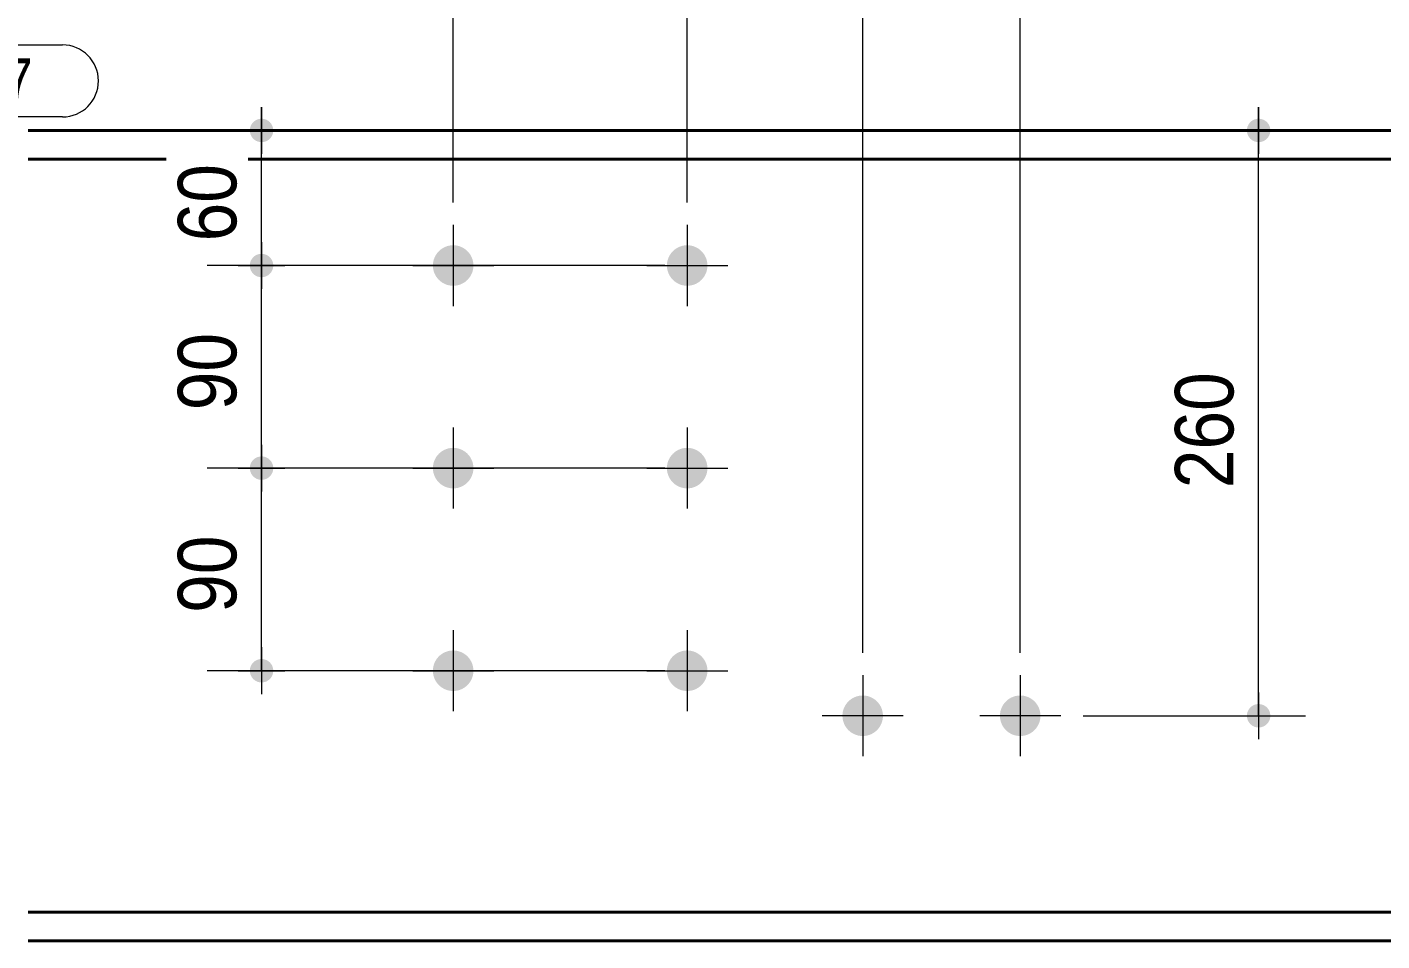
# Model space of a CAD drawing. Header units: millimetres. Extents: x 2 to 410, y 5 to 282.
# Drawn here: x 126.2 to 186.4, y 203 to 243.6 of the extents above; entities that cross this region are included whole.
import ezdxf

# ---------------------------------------------------------------- set-up
doc = ezdxf.new("R2010")
doc.units = ezdxf.units.MM
for name, color, linetype, lineweight in [('Boulon', 7, 'Continuous', 0), ('Cotation', 7, 'Continuous', 0), ('Piece', 2, 'Continuous', 0), ('Repère pièce', 3, 'Continuous', 0)]:
    doc.layers.add(name, color=color, linetype=linetype, lineweight=lineweight)
doc.styles.add('ARIAL', font='ARIAL.TTF')
doc.styles.add('COMIC_SANS_MS', font='COMIC.TTF')

# ---------------------------------------------------------------- blocks, each defined once
blk = doc.blocks.new('*A7')
at = {"layer": 'Boulon'}
for points in [[(163.286, 212.129), (163.242, 212.132), (163.198, 212.138), (163.155, 212.145), (163.111, 212.155), (163.069, 212.167), (163.027, 212.18), (162.986, 212.196), (162.945, 212.214), (162.906, 212.234), (162.867, 212.256), (162.83, 212.28), (162.794, 212.305), (162.759, 212.332), (162.726, 212.361), (162.694, 212.391), (162.663, 212.423), (162.634, 212.457), (162.607, 212.492), (162.582, 212.528), (162.558, 212.565), (162.536, 212.604), (162.516, 212.643), (162.499, 212.683), (162.483, 212.725), (162.469, 212.767), (162.457, 212.809), (162.447, 212.852), (162.44, 212.896), (162.434, 212.94), (162.431, 212.984), (162.43, 213.028), (162.431, 213.072), (162.434, 213.116), (162.44, 213.16), (162.447, 213.203), (162.457, 213.247), (162.469, 213.289), (162.483, 213.331), (162.499, 213.372), (162.516, 213.413), (162.536, 213.452), (162.558, 213.491), (162.582, 213.528), (162.607, 213.564), (162.634, 213.599), (162.663, 213.632), (162.694, 213.664), (162.726, 213.695), (162.759, 213.724), (162.794, 213.751), (162.83, 213.776), (162.867, 213.8), (162.906, 213.822), (162.945, 213.841), (162.986, 213.859), (163.027, 213.875), (163.069, 213.889), (163.111, 213.901), (163.155, 213.911), (163.198, 213.918), (163.242, 213.924), (163.286, 213.927), (163.33, 213.928), (163.374, 213.927), (163.418, 213.924), (163.462, 213.918), (163.506, 213.911), (163.549, 213.901), (163.591, 213.889), (163.633, 213.875), (163.674, 213.859), (163.715, 213.841), (163.754, 213.822), (163.793, 213.8), (163.83, 213.776), (163.866, 213.751), (163.901, 213.724), (163.934, 213.695), (163.966, 213.664), (163.997, 213.632), (164.026, 213.599), (164.053, 213.564), (164.078, 213.528), (164.102, 213.491), (164.124, 213.452), (164.144, 213.413), (164.162, 213.372), (164.177, 213.331), (164.191, 213.289), (164.203, 213.247), (164.213, 213.203), (164.22, 213.16), (164.226, 213.116), (164.229, 213.072), (164.23, 213.028), (164.229, 212.984), (164.226, 212.94), (164.22, 212.896), (164.213, 212.852), (164.203, 212.809), (164.191, 212.767), (164.177, 212.725), (164.162, 212.683), (164.144, 212.643), (164.124, 212.604), (164.102, 212.565), (164.078, 212.528), (164.053, 212.492), (164.026, 212.457), (163.997, 212.423), (163.966, 212.391), (163.934, 212.361), (163.901, 212.332), (163.866, 212.305), (163.83, 212.28), (163.793, 212.256), (163.754, 212.234), (163.715, 212.214), (163.674, 212.196), (163.633, 212.18), (163.591, 212.167), (163.549, 212.155), (163.506, 212.145), (163.462, 212.138), (163.418, 212.132), (163.374, 212.129), (163.33, 212.128)], [(170.286, 212.129), (170.242, 212.132), (170.198, 212.138), (170.155, 212.145), (170.111, 212.155), (170.069, 212.167), (170.027, 212.18), (169.986, 212.196), (169.945, 212.214), (169.906, 212.234), (169.867, 212.256), (169.83, 212.28), (169.794, 212.305), (169.759, 212.332), (169.726, 212.361), (169.694, 212.391), (169.663, 212.423), (169.634, 212.457), (169.607, 212.492), (169.582, 212.528), (169.558, 212.565), (169.536, 212.604), (169.516, 212.643), (169.499, 212.683), (169.483, 212.725), (169.469, 212.767), (169.457, 212.809), (169.447, 212.852), (169.44, 212.896), (169.434, 212.94), (169.431, 212.984), (169.43, 213.028), (169.431, 213.072), (169.434, 213.116), (169.44, 213.16), (169.447, 213.203), (169.457, 213.247), (169.469, 213.289), (169.483, 213.331), (169.499, 213.372), (169.516, 213.413), (169.536, 213.452), (169.558, 213.491), (169.582, 213.528), (169.607, 213.564), (169.634, 213.599), (169.663, 213.632), (169.694, 213.664), (169.726, 213.695), (169.759, 213.724), (169.794, 213.751), (169.83, 213.776), (169.867, 213.8), (169.906, 213.822), (169.945, 213.841), (169.986, 213.859), (170.027, 213.875), (170.069, 213.889), (170.111, 213.901), (170.155, 213.911), (170.198, 213.918), (170.242, 213.924), (170.286, 213.927), (170.33, 213.928), (170.374, 213.927), (170.418, 213.924), (170.462, 213.918), (170.506, 213.911), (170.549, 213.901), (170.591, 213.889), (170.633, 213.875), (170.674, 213.859), (170.715, 213.841), (170.754, 213.822), (170.793, 213.8), (170.83, 213.776), (170.866, 213.751), (170.901, 213.724), (170.934, 213.695), (170.966, 213.664), (170.997, 213.632), (171.026, 213.599), (171.053, 213.564), (171.078, 213.528), (171.102, 213.491), (171.124, 213.452), (171.144, 213.413), (171.162, 213.372), (171.177, 213.331), (171.191, 213.289), (171.203, 213.247), (171.213, 213.203), (171.22, 213.16), (171.226, 213.116), (171.229, 213.072), (171.23, 213.028), (171.229, 212.984), (171.226, 212.94), (171.22, 212.896), (171.213, 212.852), (171.203, 212.809), (171.191, 212.767), (171.177, 212.725), (171.162, 212.683), (171.144, 212.643), (171.124, 212.604), (171.102, 212.565), (171.078, 212.528), (171.053, 212.492), (171.026, 212.457), (170.997, 212.423), (170.966, 212.391), (170.934, 212.361), (170.901, 212.332), (170.866, 212.305), (170.83, 212.28), (170.793, 212.256), (170.754, 212.234), (170.715, 212.214), (170.674, 212.196), (170.633, 212.18), (170.591, 212.167), (170.549, 212.155), (170.506, 212.145), (170.462, 212.138), (170.418, 212.132), (170.374, 212.129), (170.33, 212.128)]]:
    blk.add_hatch(color=256, dxfattribs=at).paths.add_polyline_path(points, flags=17)
at = {"layer": 'Boulon', "linetype": 'Continuous', "lineweight": 0}
for p, q in [((163.33, 214.828), (163.33, 211.228)), ((170.33, 214.828), (170.33, 211.228)), ((165.13, 213.028), (161.53, 213.028)), ((172.13, 213.028), (168.53, 213.028))]:
    blk.add_line(p, q, dxfattribs=at)
blk = doc.blocks.new('*A9')
at = {"layer": 'Boulon'}
for points in [[(156.429, 232.984), (156.425, 232.94), (156.42, 232.896), (156.412, 232.852), (156.403, 232.809), (156.391, 232.767), (156.377, 232.725), (156.361, 232.683), (156.343, 232.643), (156.323, 232.604), (156.302, 232.565), (156.278, 232.528), (156.252, 232.492), (156.225, 232.457), (156.196, 232.423), (156.166, 232.391), (156.134, 232.361), (156.101, 232.332), (156.066, 232.305), (156.03, 232.28), (155.992, 232.256), (155.954, 232.234), (155.914, 232.214), (155.874, 232.196), (155.833, 232.18), (155.791, 232.167), (155.748, 232.155), (155.705, 232.145), (155.662, 232.138), (155.618, 232.132), (155.574, 232.129), (155.53, 232.128), (155.485, 232.129), (155.441, 232.132), (155.398, 232.138), (155.354, 232.145), (155.311, 232.155), (155.268, 232.167), (155.226, 232.18), (155.185, 232.196), (155.145, 232.214), (155.105, 232.234), (155.067, 232.256), (155.03, 232.28), (154.993, 232.305), (154.959, 232.332), (154.925, 232.361), (154.893, 232.391), (154.863, 232.423), (154.834, 232.457), (154.807, 232.492), (154.781, 232.528), (154.758, 232.565), (154.736, 232.604), (154.716, 232.643), (154.698, 232.683), (154.682, 232.725), (154.668, 232.767), (154.657, 232.809), (154.647, 232.852), (154.639, 232.896), (154.634, 232.94), (154.631, 232.984), (154.63, 233.028), (154.631, 233.072), (154.634, 233.116), (154.639, 233.16), (154.647, 233.203), (154.657, 233.247), (154.668, 233.289), (154.682, 233.331), (154.698, 233.372), (154.716, 233.413), (154.736, 233.452), (154.758, 233.491), (154.781, 233.528), (154.807, 233.564), (154.834, 233.599), (154.863, 233.632), (154.893, 233.664), (154.925, 233.695), (154.959, 233.724), (154.993, 233.751), (155.03, 233.776), (155.067, 233.8), (155.105, 233.822), (155.145, 233.841), (155.185, 233.859), (155.226, 233.875), (155.268, 233.889), (155.311, 233.901), (155.354, 233.911), (155.398, 233.918), (155.441, 233.924), (155.485, 233.927), (155.53, 233.928), (155.574, 233.927), (155.618, 233.924), (155.662, 233.918), (155.705, 233.911), (155.748, 233.901), (155.791, 233.889), (155.833, 233.875), (155.874, 233.859), (155.914, 233.841), (155.954, 233.822), (155.992, 233.8), (156.03, 233.776), (156.066, 233.751), (156.101, 233.724), (156.134, 233.695), (156.166, 233.664), (156.196, 233.632), (156.225, 233.599), (156.252, 233.564), (156.278, 233.528), (156.302, 233.491), (156.323, 233.452), (156.343, 233.413), (156.361, 233.372), (156.377, 233.331), (156.391, 233.289), (156.403, 233.247), (156.412, 233.203), (156.42, 233.16), (156.425, 233.116), (156.429, 233.072), (156.43, 233.028)], [(156.429, 223.984), (156.425, 223.94), (156.42, 223.896), (156.412, 223.852), (156.403, 223.809), (156.391, 223.767), (156.377, 223.725), (156.361, 223.683), (156.343, 223.643), (156.323, 223.604), (156.302, 223.565), (156.278, 223.528), (156.252, 223.492), (156.225, 223.457), (156.196, 223.423), (156.166, 223.391), (156.134, 223.361), (156.101, 223.332), (156.066, 223.305), (156.03, 223.28), (155.992, 223.256), (155.954, 223.234), (155.914, 223.214), (155.874, 223.196), (155.833, 223.18), (155.791, 223.167), (155.748, 223.155), (155.705, 223.145), (155.662, 223.138), (155.618, 223.132), (155.574, 223.129), (155.53, 223.128), (155.485, 223.129), (155.441, 223.132), (155.398, 223.138), (155.354, 223.145), (155.311, 223.155), (155.268, 223.167), (155.226, 223.18), (155.185, 223.196), (155.145, 223.214), (155.105, 223.234), (155.067, 223.256), (155.03, 223.28), (154.993, 223.305), (154.959, 223.332), (154.925, 223.361), (154.893, 223.391), (154.863, 223.423), (154.834, 223.457), (154.807, 223.492), (154.781, 223.528), (154.758, 223.565), (154.736, 223.604), (154.716, 223.643), (154.698, 223.683), (154.682, 223.725), (154.668, 223.767), (154.657, 223.809), (154.647, 223.852), (154.639, 223.896), (154.634, 223.94), (154.631, 223.984), (154.63, 224.028), (154.631, 224.072), (154.634, 224.116), (154.639, 224.16), (154.647, 224.203), (154.657, 224.247), (154.668, 224.289), (154.682, 224.331), (154.698, 224.372), (154.716, 224.413), (154.736, 224.452), (154.758, 224.491), (154.781, 224.528), (154.807, 224.564), (154.834, 224.599), (154.863, 224.632), (154.893, 224.664), (154.925, 224.695), (154.959, 224.724), (154.993, 224.751), (155.03, 224.776), (155.067, 224.8), (155.105, 224.822), (155.145, 224.841), (155.185, 224.859), (155.226, 224.875), (155.268, 224.889), (155.311, 224.901), (155.354, 224.911), (155.398, 224.918), (155.441, 224.924), (155.485, 224.927), (155.53, 224.928), (155.574, 224.927), (155.618, 224.924), (155.662, 224.918), (155.705, 224.911), (155.748, 224.901), (155.791, 224.889), (155.833, 224.875), (155.874, 224.859), (155.914, 224.841), (155.954, 224.822), (155.992, 224.8), (156.03, 224.776), (156.066, 224.751), (156.101, 224.724), (156.134, 224.695), (156.166, 224.664), (156.196, 224.632), (156.225, 224.599), (156.252, 224.564), (156.278, 224.528), (156.302, 224.491), (156.323, 224.452), (156.343, 224.413), (156.361, 224.372), (156.377, 224.331), (156.391, 224.289), (156.403, 224.247), (156.412, 224.203), (156.42, 224.16), (156.425, 224.116), (156.429, 224.072), (156.43, 224.028)], [(156.429, 214.984), (156.425, 214.94), (156.42, 214.896), (156.412, 214.852), (156.403, 214.809), (156.391, 214.767), (156.377, 214.725), (156.361, 214.683), (156.343, 214.643), (156.323, 214.604), (156.302, 214.565), (156.278, 214.528), (156.252, 214.492), (156.225, 214.457), (156.196, 214.423), (156.166, 214.391), (156.134, 214.361), (156.101, 214.332), (156.066, 214.305), (156.03, 214.28), (155.992, 214.256), (155.954, 214.234), (155.914, 214.214), (155.874, 214.196), (155.833, 214.18), (155.791, 214.167), (155.748, 214.155), (155.705, 214.145), (155.662, 214.138), (155.618, 214.132), (155.574, 214.129), (155.53, 214.128), (155.485, 214.129), (155.441, 214.132), (155.398, 214.138), (155.354, 214.145), (155.311, 214.155), (155.268, 214.167), (155.226, 214.18), (155.185, 214.196), (155.145, 214.214), (155.105, 214.234), (155.067, 214.256), (155.03, 214.28), (154.993, 214.305), (154.959, 214.332), (154.925, 214.361), (154.893, 214.391), (154.863, 214.423), (154.834, 214.457), (154.807, 214.492), (154.781, 214.528), (154.758, 214.565), (154.736, 214.604), (154.716, 214.643), (154.698, 214.683), (154.682, 214.725), (154.668, 214.767), (154.657, 214.809), (154.647, 214.852), (154.639, 214.896), (154.634, 214.94), (154.631, 214.984), (154.63, 215.028), (154.631, 215.072), (154.634, 215.116), (154.639, 215.16), (154.647, 215.203), (154.657, 215.247), (154.668, 215.289), (154.682, 215.331), (154.698, 215.372), (154.716, 215.413), (154.736, 215.452), (154.758, 215.491), (154.781, 215.528), (154.807, 215.564), (154.834, 215.599), (154.863, 215.632), (154.893, 215.664), (154.925, 215.695), (154.959, 215.724), (154.993, 215.751), (155.03, 215.776), (155.067, 215.8), (155.105, 215.822), (155.145, 215.841), (155.185, 215.859), (155.226, 215.875), (155.268, 215.889), (155.311, 215.901), (155.354, 215.911), (155.398, 215.918), (155.441, 215.924), (155.485, 215.927), (155.53, 215.928), (155.574, 215.927), (155.618, 215.924), (155.662, 215.918), (155.705, 215.911), (155.748, 215.901), (155.791, 215.889), (155.833, 215.875), (155.874, 215.859), (155.914, 215.841), (155.954, 215.822), (155.992, 215.8), (156.03, 215.776), (156.066, 215.751), (156.101, 215.724), (156.134, 215.695), (156.166, 215.664), (156.196, 215.632), (156.225, 215.599), (156.252, 215.564), (156.278, 215.528), (156.302, 215.491), (156.323, 215.452), (156.343, 215.413), (156.361, 215.372), (156.377, 215.331), (156.391, 215.289), (156.403, 215.247), (156.412, 215.203), (156.42, 215.16), (156.425, 215.116), (156.429, 215.072), (156.43, 215.028)]]:
    blk.add_hatch(color=256, dxfattribs=at).paths.add_polyline_path(points, flags=17)
at = {"layer": 'Boulon', "linetype": 'Continuous', "lineweight": 0}
for p, q in [((155.53, 234.828), (155.53, 231.228)), ((153.73, 233.028), (157.33, 233.028)), ((155.53, 225.828), (155.53, 222.228)), ((153.73, 224.028), (157.33, 224.028)), ((155.53, 216.828), (155.53, 213.228)), ((153.73, 215.028), (157.33, 215.028))]:
    blk.add_line(p, q, dxfattribs=at)
blk = doc.blocks.new('*A10')
at = {"layer": 'Boulon'}
for points in [[(146.029, 232.984), (146.025, 232.94), (146.02, 232.896), (146.012, 232.852), (146.003, 232.809), (145.991, 232.767), (145.977, 232.725), (145.961, 232.683), (145.943, 232.643), (145.923, 232.604), (145.902, 232.565), (145.878, 232.528), (145.852, 232.492), (145.825, 232.457), (145.796, 232.423), (145.766, 232.391), (145.734, 232.361), (145.701, 232.332), (145.666, 232.305), (145.63, 232.28), (145.592, 232.256), (145.554, 232.234), (145.514, 232.214), (145.474, 232.196), (145.433, 232.18), (145.391, 232.167), (145.348, 232.155), (145.305, 232.145), (145.262, 232.138), (145.218, 232.132), (145.174, 232.129), (145.13, 232.128), (145.085, 232.129), (145.041, 232.132), (144.998, 232.138), (144.954, 232.145), (144.911, 232.155), (144.868, 232.167), (144.826, 232.18), (144.785, 232.196), (144.745, 232.214), (144.705, 232.234), (144.667, 232.256), (144.63, 232.28), (144.593, 232.305), (144.559, 232.332), (144.525, 232.361), (144.493, 232.391), (144.463, 232.423), (144.434, 232.457), (144.407, 232.492), (144.381, 232.528), (144.358, 232.565), (144.336, 232.604), (144.316, 232.643), (144.298, 232.683), (144.282, 232.725), (144.268, 232.767), (144.257, 232.809), (144.247, 232.852), (144.239, 232.896), (144.234, 232.94), (144.231, 232.984), (144.23, 233.028), (144.231, 233.072), (144.234, 233.116), (144.239, 233.16), (144.247, 233.203), (144.257, 233.247), (144.268, 233.289), (144.282, 233.331), (144.298, 233.372), (144.316, 233.413), (144.336, 233.452), (144.358, 233.491), (144.381, 233.528), (144.407, 233.564), (144.434, 233.599), (144.463, 233.632), (144.493, 233.664), (144.525, 233.695), (144.559, 233.724), (144.593, 233.751), (144.63, 233.776), (144.667, 233.8), (144.705, 233.822), (144.745, 233.841), (144.785, 233.859), (144.826, 233.875), (144.868, 233.889), (144.911, 233.901), (144.954, 233.911), (144.998, 233.918), (145.041, 233.924), (145.085, 233.927), (145.13, 233.928), (145.174, 233.927), (145.218, 233.924), (145.262, 233.918), (145.305, 233.911), (145.348, 233.901), (145.391, 233.889), (145.433, 233.875), (145.474, 233.859), (145.514, 233.841), (145.554, 233.822), (145.592, 233.8), (145.63, 233.776), (145.666, 233.751), (145.701, 233.724), (145.734, 233.695), (145.766, 233.664), (145.796, 233.632), (145.825, 233.599), (145.852, 233.564), (145.878, 233.528), (145.902, 233.491), (145.923, 233.452), (145.943, 233.413), (145.961, 233.372), (145.977, 233.331), (145.991, 233.289), (146.003, 233.247), (146.012, 233.203), (146.02, 233.16), (146.025, 233.116), (146.029, 233.072), (146.03, 233.028)], [(146.029, 223.984), (146.025, 223.94), (146.02, 223.896), (146.012, 223.852), (146.003, 223.809), (145.991, 223.767), (145.977, 223.725), (145.961, 223.683), (145.943, 223.643), (145.923, 223.604), (145.902, 223.565), (145.878, 223.528), (145.852, 223.492), (145.825, 223.457), (145.796, 223.423), (145.766, 223.391), (145.734, 223.361), (145.701, 223.332), (145.666, 223.305), (145.63, 223.28), (145.592, 223.256), (145.554, 223.234), (145.514, 223.214), (145.474, 223.196), (145.433, 223.18), (145.391, 223.167), (145.348, 223.155), (145.305, 223.145), (145.262, 223.138), (145.218, 223.132), (145.174, 223.129), (145.13, 223.128), (145.085, 223.129), (145.041, 223.132), (144.998, 223.138), (144.954, 223.145), (144.911, 223.155), (144.868, 223.167), (144.826, 223.18), (144.785, 223.196), (144.745, 223.214), (144.705, 223.234), (144.667, 223.256), (144.63, 223.28), (144.593, 223.305), (144.559, 223.332), (144.525, 223.361), (144.493, 223.391), (144.463, 223.423), (144.434, 223.457), (144.407, 223.492), (144.381, 223.528), (144.358, 223.565), (144.336, 223.604), (144.316, 223.643), (144.298, 223.683), (144.282, 223.725), (144.268, 223.767), (144.257, 223.809), (144.247, 223.852), (144.239, 223.896), (144.234, 223.94), (144.231, 223.984), (144.23, 224.028), (144.231, 224.072), (144.234, 224.116), (144.239, 224.16), (144.247, 224.203), (144.257, 224.247), (144.268, 224.289), (144.282, 224.331), (144.298, 224.372), (144.316, 224.413), (144.336, 224.452), (144.358, 224.491), (144.381, 224.528), (144.407, 224.564), (144.434, 224.599), (144.463, 224.632), (144.493, 224.664), (144.525, 224.695), (144.559, 224.724), (144.593, 224.751), (144.63, 224.776), (144.667, 224.8), (144.705, 224.822), (144.745, 224.841), (144.785, 224.859), (144.826, 224.875), (144.868, 224.889), (144.911, 224.901), (144.954, 224.911), (144.998, 224.918), (145.041, 224.924), (145.085, 224.927), (145.13, 224.928), (145.174, 224.927), (145.218, 224.924), (145.262, 224.918), (145.305, 224.911), (145.348, 224.901), (145.391, 224.889), (145.433, 224.875), (145.474, 224.859), (145.514, 224.841), (145.554, 224.822), (145.592, 224.8), (145.63, 224.776), (145.666, 224.751), (145.701, 224.724), (145.734, 224.695), (145.766, 224.664), (145.796, 224.632), (145.825, 224.599), (145.852, 224.564), (145.878, 224.528), (145.902, 224.491), (145.923, 224.452), (145.943, 224.413), (145.961, 224.372), (145.977, 224.331), (145.991, 224.289), (146.003, 224.247), (146.012, 224.203), (146.02, 224.16), (146.025, 224.116), (146.029, 224.072), (146.03, 224.028)], [(146.029, 214.984), (146.025, 214.94), (146.02, 214.896), (146.012, 214.852), (146.003, 214.809), (145.991, 214.767), (145.977, 214.725), (145.961, 214.683), (145.943, 214.643), (145.923, 214.604), (145.902, 214.565), (145.878, 214.528), (145.852, 214.492), (145.825, 214.457), (145.796, 214.423), (145.766, 214.391), (145.734, 214.361), (145.701, 214.332), (145.666, 214.305), (145.63, 214.28), (145.592, 214.256), (145.554, 214.234), (145.514, 214.214), (145.474, 214.196), (145.433, 214.18), (145.391, 214.167), (145.348, 214.155), (145.305, 214.145), (145.262, 214.138), (145.218, 214.132), (145.174, 214.129), (145.13, 214.128), (145.085, 214.129), (145.041, 214.132), (144.998, 214.138), (144.954, 214.145), (144.911, 214.155), (144.868, 214.167), (144.826, 214.18), (144.785, 214.196), (144.745, 214.214), (144.705, 214.234), (144.667, 214.256), (144.63, 214.28), (144.593, 214.305), (144.559, 214.332), (144.525, 214.361), (144.493, 214.391), (144.463, 214.423), (144.434, 214.457), (144.407, 214.492), (144.381, 214.528), (144.358, 214.565), (144.336, 214.604), (144.316, 214.643), (144.298, 214.683), (144.282, 214.725), (144.268, 214.767), (144.257, 214.809), (144.247, 214.852), (144.239, 214.896), (144.234, 214.94), (144.231, 214.984), (144.23, 215.028), (144.231, 215.072), (144.234, 215.116), (144.239, 215.16), (144.247, 215.203), (144.257, 215.247), (144.268, 215.289), (144.282, 215.331), (144.298, 215.372), (144.316, 215.413), (144.336, 215.452), (144.358, 215.491), (144.381, 215.528), (144.407, 215.564), (144.434, 215.599), (144.463, 215.632), (144.493, 215.664), (144.525, 215.695), (144.559, 215.724), (144.593, 215.751), (144.63, 215.776), (144.667, 215.8), (144.705, 215.822), (144.745, 215.841), (144.785, 215.859), (144.826, 215.875), (144.868, 215.889), (144.911, 215.901), (144.954, 215.911), (144.998, 215.918), (145.041, 215.924), (145.085, 215.927), (145.13, 215.928), (145.174, 215.927), (145.218, 215.924), (145.262, 215.918), (145.305, 215.911), (145.348, 215.901), (145.391, 215.889), (145.433, 215.875), (145.474, 215.859), (145.514, 215.841), (145.554, 215.822), (145.592, 215.8), (145.63, 215.776), (145.666, 215.751), (145.701, 215.724), (145.734, 215.695), (145.766, 215.664), (145.796, 215.632), (145.825, 215.599), (145.852, 215.564), (145.878, 215.528), (145.902, 215.491), (145.923, 215.452), (145.943, 215.413), (145.961, 215.372), (145.977, 215.331), (145.991, 215.289), (146.003, 215.247), (146.012, 215.203), (146.02, 215.16), (146.025, 215.116), (146.029, 215.072), (146.03, 215.028)]]:
    blk.add_hatch(color=256, dxfattribs=at).paths.add_polyline_path(points, flags=17)
at = {"layer": 'Boulon', "linetype": 'Continuous', "lineweight": 0}
for p, q in [((145.13, 234.828), (145.13, 231.228)), ((143.33, 233.028), (146.93, 233.028)), ((145.13, 225.828), (145.13, 222.228)), ((143.33, 224.028), (146.93, 224.028)), ((145.13, 216.828), (145.13, 213.228)), ((143.33, 215.028), (146.93, 215.028))]:
    blk.add_line(p, q, dxfattribs=at)
blk = doc.blocks.new('*A17')
at = {"layer": 'Piece', "color": 2, "linetype": 'Continuous', "lineweight": 40}
for p, q in [((218.399874, 239.027836), (126.243946, 239.027836)), ((132.373613, 237.757836), (126.243946, 237.757836)), ((218.399874, 237.757836), (136.013613, 237.757836)), ((218.399874, 204.297836), (126.243946, 204.297836)), ((218.399874, 203.027836), (126.243946, 203.027836))]:
    blk.add_line(p, q, dxfattribs=at)
blk = doc.blocks.new('*A54')
at = {"layer": 'Cotation'}
for points in [[(180.9, 238.508), (180.875, 238.51), (180.85, 238.513), (180.824, 238.518), (180.8, 238.523), (180.775, 238.53), (180.751, 238.538), (180.727, 238.547), (180.704, 238.558), (180.681, 238.569), (180.659, 238.582), (180.637, 238.595), (180.616, 238.61), (180.596, 238.626), (180.577, 238.643), (180.558, 238.66), (180.541, 238.679), (180.524, 238.698), (180.508, 238.718), (180.494, 238.739), (180.48, 238.761), (180.467, 238.783), (180.456, 238.806), (180.445, 238.829), (180.436, 238.853), (180.428, 238.877), (180.421, 238.901), (180.416, 238.926), (180.412, 238.952), (180.408, 238.977), (180.407, 239.002), (180.406, 239.028), (180.407, 239.053), (180.408, 239.079), (180.412, 239.104), (180.416, 239.129), (180.421, 239.154), (180.428, 239.179), (180.436, 239.203), (180.445, 239.227), (180.456, 239.25), (180.467, 239.273), (180.48, 239.295), (180.494, 239.317), (180.508, 239.338), (180.524, 239.358), (180.541, 239.377), (180.558, 239.396), (180.577, 239.413), (180.596, 239.43), (180.616, 239.446), (180.637, 239.46), (180.659, 239.474), (180.681, 239.486), (180.704, 239.498), (180.727, 239.508), (180.751, 239.517), (180.775, 239.525), (180.8, 239.532), (180.824, 239.538), (180.85, 239.542), (180.875, 239.545), (180.9, 239.547), (180.926, 239.548), (180.951, 239.547), (180.977, 239.545), (181.002, 239.542), (181.027, 239.538), (181.052, 239.532), (181.077, 239.525), (181.101, 239.517), (181.125, 239.508), (181.148, 239.498), (181.171, 239.486), (181.193, 239.474), (181.215, 239.46), (181.236, 239.446), (181.256, 239.43), (181.275, 239.413), (181.294, 239.396), (181.311, 239.377), (181.328, 239.358), (181.344, 239.338), (181.358, 239.317), (181.372, 239.295), (181.385, 239.273), (181.396, 239.25), (181.406, 239.227), (181.416, 239.203), (181.424, 239.179), (181.43, 239.154), (181.436, 239.129), (181.44, 239.104), (181.443, 239.079), (181.445, 239.053), (181.446, 239.028), (181.445, 239.002), (181.443, 238.977), (181.44, 238.952), (181.436, 238.926), (181.43, 238.901), (181.424, 238.877), (181.416, 238.853), (181.406, 238.829), (181.396, 238.806), (181.385, 238.783), (181.372, 238.761), (181.358, 238.739), (181.344, 238.718), (181.328, 238.698), (181.311, 238.679), (181.294, 238.66), (181.275, 238.643), (181.256, 238.626), (181.236, 238.61), (181.215, 238.595), (181.193, 238.582), (181.171, 238.569), (181.148, 238.558), (181.125, 238.547), (181.101, 238.538), (181.077, 238.53), (181.052, 238.523), (181.027, 238.518), (181.002, 238.513), (180.977, 238.51), (180.951, 238.508), (180.926, 238.508)], [(180.9, 212.508), (180.875, 212.51), (180.85, 212.513), (180.824, 212.518), (180.8, 212.523), (180.775, 212.53), (180.751, 212.538), (180.727, 212.547), (180.704, 212.558), (180.681, 212.569), (180.659, 212.582), (180.637, 212.595), (180.616, 212.61), (180.596, 212.626), (180.577, 212.643), (180.558, 212.66), (180.541, 212.679), (180.524, 212.698), (180.508, 212.718), (180.494, 212.739), (180.48, 212.761), (180.467, 212.783), (180.456, 212.806), (180.445, 212.829), (180.436, 212.853), (180.428, 212.877), (180.421, 212.901), (180.416, 212.926), (180.412, 212.952), (180.408, 212.977), (180.407, 213.002), (180.406, 213.028), (180.407, 213.053), (180.408, 213.079), (180.412, 213.104), (180.416, 213.129), (180.421, 213.154), (180.428, 213.179), (180.436, 213.203), (180.445, 213.227), (180.456, 213.25), (180.467, 213.273), (180.48, 213.295), (180.494, 213.317), (180.508, 213.338), (180.524, 213.358), (180.541, 213.377), (180.558, 213.396), (180.577, 213.413), (180.596, 213.43), (180.616, 213.446), (180.637, 213.46), (180.659, 213.474), (180.681, 213.486), (180.704, 213.498), (180.727, 213.508), (180.751, 213.517), (180.775, 213.525), (180.8, 213.532), (180.824, 213.538), (180.85, 213.542), (180.875, 213.545), (180.9, 213.547), (180.926, 213.548), (180.951, 213.547), (180.977, 213.545), (181.002, 213.542), (181.027, 213.538), (181.052, 213.532), (181.077, 213.525), (181.101, 213.517), (181.125, 213.508), (181.148, 213.498), (181.171, 213.486), (181.193, 213.474), (181.215, 213.46), (181.236, 213.446), (181.256, 213.43), (181.275, 213.413), (181.294, 213.396), (181.311, 213.377), (181.328, 213.358), (181.344, 213.338), (181.358, 213.317), (181.372, 213.295), (181.385, 213.273), (181.396, 213.25), (181.406, 213.227), (181.416, 213.203), (181.424, 213.179), (181.43, 213.154), (181.436, 213.129), (181.44, 213.104), (181.443, 213.079), (181.445, 213.053), (181.446, 213.028), (181.445, 213.002), (181.443, 212.977), (181.44, 212.952), (181.436, 212.926), (181.43, 212.901), (181.424, 212.877), (181.416, 212.853), (181.406, 212.829), (181.396, 212.806), (181.385, 212.783), (181.372, 212.761), (181.358, 212.739), (181.344, 212.718), (181.328, 212.698), (181.311, 212.679), (181.294, 212.66), (181.275, 212.643), (181.256, 212.626), (181.236, 212.61), (181.215, 212.595), (181.193, 212.582), (181.171, 212.569), (181.148, 212.558), (181.125, 212.547), (181.101, 212.538), (181.077, 212.53), (181.052, 212.523), (181.027, 212.518), (181.002, 212.513), (180.977, 212.51), (180.951, 212.508), (180.926, 212.508)]]:
    blk.add_hatch(color=256, dxfattribs=at).paths.add_polyline_path(points, flags=17)
at = {"layer": 'Cotation', "linetype": 'Continuous', "lineweight": 0}
for p, q in [((180.926, 240.068), (180.926, 237.988)), ((180.926, 239.028), (180.926, 240.068)), ((174.442, 239.028), (183.006, 239.028)), ((179.886, 239.028), (181.966, 239.028)), ((180.926, 213.028), (180.926, 239.028)), ((180.926, 214.068), (180.926, 211.988)), ((173.13, 213.028), (183.006, 213.028)), ((179.886, 213.028), (181.966, 213.028)), ((180.926, 213.028), (180.926, 211.988))]:
    blk.add_line(p, q, dxfattribs=at)
at = {"layer": 'Cotation'}
for p in [(180.926, 239.028), (180.926, 213.028)]:
    blk.add_point(p, dxfattribs=at)
at = {"layer": 'Cotation', "style": 'ARIAL', "width": 0.85}
blk.add_text('260', height=2.6, rotation=90.00021, dxfattribs=at).set_placement((179.806, 223.135))
blk = doc.blocks.new('*A63')
at = {"layer": 'Cotation'}
for points in [[(136.588, 223.508), (136.563, 223.51), (136.537, 223.513), (136.512, 223.518), (136.487, 223.523), (136.463, 223.53), (136.438, 223.538), (136.415, 223.547), (136.391, 223.558), (136.368, 223.569), (136.346, 223.582), (136.325, 223.595), (136.304, 223.61), (136.284, 223.626), (136.264, 223.643), (136.246, 223.66), (136.228, 223.679), (136.212, 223.698), (136.196, 223.718), (136.181, 223.739), (136.168, 223.761), (136.155, 223.783), (136.144, 223.806), (136.133, 223.829), (136.124, 223.853), (136.116, 223.877), (136.109, 223.901), (136.104, 223.926), (136.099, 223.952), (136.096, 223.977), (136.094, 224.002), (136.094, 224.028), (136.094, 224.053), (136.096, 224.079), (136.099, 224.104), (136.104, 224.129), (136.109, 224.154), (136.116, 224.179), (136.124, 224.203), (136.133, 224.227), (136.144, 224.25), (136.155, 224.273), (136.168, 224.295), (136.181, 224.317), (136.196, 224.338), (136.212, 224.358), (136.228, 224.377), (136.246, 224.396), (136.264, 224.413), (136.284, 224.43), (136.304, 224.446), (136.325, 224.46), (136.346, 224.474), (136.368, 224.486), (136.391, 224.498), (136.415, 224.508), (136.438, 224.517), (136.463, 224.525), (136.487, 224.532), (136.512, 224.538), (136.537, 224.542), (136.563, 224.545), (136.588, 224.547), (136.614, 224.548), (136.639, 224.547), (136.665, 224.545), (136.69, 224.542), (136.715, 224.538), (136.74, 224.532), (136.765, 224.525), (136.789, 224.517), (136.813, 224.508), (136.836, 224.498), (136.859, 224.486), (136.881, 224.474), (136.903, 224.46), (136.923, 224.446), (136.943, 224.43), (136.963, 224.413), (136.981, 224.396), (136.999, 224.377), (137.016, 224.358), (137.031, 224.338), (137.046, 224.317), (137.06, 224.295), (137.072, 224.273), (137.084, 224.25), (137.094, 224.227), (137.103, 224.203), (137.111, 224.179), (137.118, 224.154), (137.124, 224.129), (137.128, 224.104), (137.131, 224.079), (137.133, 224.053), (137.134, 224.028), (137.133, 224.002), (137.131, 223.977), (137.128, 223.952), (137.124, 223.926), (137.118, 223.901), (137.111, 223.877), (137.103, 223.853), (137.094, 223.829), (137.084, 223.806), (137.072, 223.783), (137.06, 223.761), (137.046, 223.739), (137.031, 223.718), (137.016, 223.698), (136.999, 223.679), (136.981, 223.66), (136.963, 223.643), (136.943, 223.626), (136.923, 223.61), (136.903, 223.595), (136.881, 223.582), (136.859, 223.569), (136.836, 223.558), (136.813, 223.547), (136.789, 223.538), (136.765, 223.53), (136.74, 223.523), (136.715, 223.518), (136.69, 223.513), (136.665, 223.51), (136.639, 223.508), (136.614, 223.508)], [(136.588, 214.508), (136.563, 214.51), (136.537, 214.513), (136.512, 214.518), (136.487, 214.523), (136.463, 214.53), (136.438, 214.538), (136.415, 214.547), (136.391, 214.558), (136.368, 214.569), (136.346, 214.582), (136.325, 214.595), (136.304, 214.61), (136.284, 214.626), (136.264, 214.643), (136.246, 214.66), (136.228, 214.679), (136.212, 214.698), (136.196, 214.718), (136.181, 214.739), (136.168, 214.761), (136.155, 214.783), (136.144, 214.806), (136.133, 214.829), (136.124, 214.853), (136.116, 214.877), (136.109, 214.901), (136.104, 214.926), (136.099, 214.952), (136.096, 214.977), (136.094, 215.002), (136.094, 215.028), (136.094, 215.053), (136.096, 215.079), (136.099, 215.104), (136.104, 215.129), (136.109, 215.154), (136.116, 215.179), (136.124, 215.203), (136.133, 215.227), (136.144, 215.25), (136.155, 215.273), (136.168, 215.295), (136.181, 215.317), (136.196, 215.338), (136.212, 215.358), (136.228, 215.377), (136.246, 215.396), (136.264, 215.413), (136.284, 215.43), (136.304, 215.446), (136.325, 215.46), (136.346, 215.474), (136.368, 215.486), (136.391, 215.498), (136.415, 215.508), (136.438, 215.517), (136.463, 215.525), (136.487, 215.532), (136.512, 215.538), (136.537, 215.542), (136.563, 215.545), (136.588, 215.547), (136.614, 215.548), (136.639, 215.547), (136.665, 215.545), (136.69, 215.542), (136.715, 215.538), (136.74, 215.532), (136.765, 215.525), (136.789, 215.517), (136.813, 215.508), (136.836, 215.498), (136.859, 215.486), (136.881, 215.474), (136.903, 215.46), (136.923, 215.446), (136.943, 215.43), (136.963, 215.413), (136.981, 215.396), (136.999, 215.377), (137.016, 215.358), (137.031, 215.338), (137.046, 215.317), (137.06, 215.295), (137.072, 215.273), (137.084, 215.25), (137.094, 215.227), (137.103, 215.203), (137.111, 215.179), (137.118, 215.154), (137.124, 215.129), (137.128, 215.104), (137.131, 215.079), (137.133, 215.053), (137.134, 215.028), (137.133, 215.002), (137.131, 214.977), (137.128, 214.952), (137.124, 214.926), (137.118, 214.901), (137.111, 214.877), (137.103, 214.853), (137.094, 214.829), (137.084, 214.806), (137.072, 214.783), (137.06, 214.761), (137.046, 214.739), (137.031, 214.718), (137.016, 214.698), (136.999, 214.679), (136.981, 214.66), (136.963, 214.643), (136.943, 214.626), (136.923, 214.61), (136.903, 214.595), (136.881, 214.582), (136.859, 214.569), (136.836, 214.558), (136.813, 214.547), (136.789, 214.538), (136.765, 214.53), (136.74, 214.523), (136.715, 214.518), (136.69, 214.513), (136.665, 214.51), (136.639, 214.508), (136.614, 214.508)]]:
    blk.add_hatch(color=256, dxfattribs=at).paths.add_polyline_path(points, flags=17)
at = {"layer": 'Cotation', "linetype": 'Continuous', "lineweight": 0}
for p, q in [((136.614, 225.068), (136.614, 222.988)), ((136.614, 224.028), (136.614, 225.068)), ((154.53, 224.028), (134.194, 224.028)), ((135.574, 224.028), (137.654, 224.028)), ((136.614, 215.028), (136.614, 224.028)), ((136.614, 216.068), (136.614, 213.988)), ((154.53, 215.028), (134.194, 215.028)), ((135.574, 215.028), (137.654, 215.028)), ((136.614, 215.028), (136.614, 213.988))]:
    blk.add_line(p, q, dxfattribs=at)
at = {"layer": 'Cotation'}
for p in [(136.614, 224.028), (136.614, 215.028)]:
    blk.add_point(p, dxfattribs=at)
at = {"layer": 'Cotation', "style": 'ARIAL', "width": 0.85}
blk.add_text('90', height=2.6, rotation=90.00021, dxfattribs=at).set_placement((135.494, 217.599))
blk = doc.blocks.new('*A64')
at = {"layer": 'Cotation'}
for points in [[(136.588, 232.508), (136.563, 232.51), (136.537, 232.513), (136.512, 232.518), (136.487, 232.523), (136.463, 232.53), (136.438, 232.538), (136.415, 232.547), (136.391, 232.558), (136.368, 232.569), (136.346, 232.582), (136.325, 232.595), (136.304, 232.61), (136.284, 232.626), (136.264, 232.643), (136.246, 232.66), (136.228, 232.679), (136.212, 232.698), (136.196, 232.718), (136.181, 232.739), (136.168, 232.761), (136.155, 232.783), (136.144, 232.806), (136.133, 232.829), (136.124, 232.853), (136.116, 232.877), (136.109, 232.901), (136.104, 232.926), (136.099, 232.952), (136.096, 232.977), (136.094, 233.002), (136.094, 233.028), (136.094, 233.053), (136.096, 233.079), (136.099, 233.104), (136.104, 233.129), (136.109, 233.154), (136.116, 233.179), (136.124, 233.203), (136.133, 233.227), (136.144, 233.25), (136.155, 233.273), (136.168, 233.295), (136.181, 233.317), (136.196, 233.338), (136.212, 233.358), (136.228, 233.377), (136.246, 233.396), (136.264, 233.413), (136.284, 233.43), (136.304, 233.446), (136.325, 233.46), (136.346, 233.474), (136.368, 233.486), (136.391, 233.498), (136.415, 233.508), (136.438, 233.517), (136.463, 233.525), (136.487, 233.532), (136.512, 233.538), (136.537, 233.542), (136.563, 233.545), (136.588, 233.547), (136.614, 233.548), (136.639, 233.547), (136.665, 233.545), (136.69, 233.542), (136.715, 233.538), (136.74, 233.532), (136.765, 233.525), (136.789, 233.517), (136.813, 233.508), (136.836, 233.498), (136.859, 233.486), (136.881, 233.474), (136.903, 233.46), (136.923, 233.446), (136.943, 233.43), (136.963, 233.413), (136.981, 233.396), (136.999, 233.377), (137.016, 233.358), (137.031, 233.338), (137.046, 233.317), (137.06, 233.295), (137.072, 233.273), (137.084, 233.25), (137.094, 233.227), (137.103, 233.203), (137.111, 233.179), (137.118, 233.154), (137.124, 233.129), (137.128, 233.104), (137.131, 233.079), (137.133, 233.053), (137.134, 233.028), (137.133, 233.002), (137.131, 232.977), (137.128, 232.952), (137.124, 232.926), (137.118, 232.901), (137.111, 232.877), (137.103, 232.853), (137.094, 232.829), (137.084, 232.806), (137.072, 232.783), (137.06, 232.761), (137.046, 232.739), (137.031, 232.718), (137.016, 232.698), (136.999, 232.679), (136.981, 232.66), (136.963, 232.643), (136.943, 232.626), (136.923, 232.61), (136.903, 232.595), (136.881, 232.582), (136.859, 232.569), (136.836, 232.558), (136.813, 232.547), (136.789, 232.538), (136.765, 232.53), (136.74, 232.523), (136.715, 232.518), (136.69, 232.513), (136.665, 232.51), (136.639, 232.508), (136.614, 232.508)], [(136.588, 223.508), (136.563, 223.51), (136.537, 223.513), (136.512, 223.518), (136.487, 223.523), (136.463, 223.53), (136.438, 223.538), (136.415, 223.547), (136.391, 223.558), (136.368, 223.569), (136.346, 223.582), (136.325, 223.595), (136.304, 223.61), (136.284, 223.626), (136.264, 223.643), (136.246, 223.66), (136.228, 223.679), (136.212, 223.698), (136.196, 223.718), (136.181, 223.739), (136.168, 223.761), (136.155, 223.783), (136.144, 223.806), (136.133, 223.829), (136.124, 223.853), (136.116, 223.877), (136.109, 223.901), (136.104, 223.926), (136.099, 223.952), (136.096, 223.977), (136.094, 224.002), (136.094, 224.028), (136.094, 224.053), (136.096, 224.079), (136.099, 224.104), (136.104, 224.129), (136.109, 224.154), (136.116, 224.179), (136.124, 224.203), (136.133, 224.227), (136.144, 224.25), (136.155, 224.273), (136.168, 224.295), (136.181, 224.317), (136.196, 224.338), (136.212, 224.358), (136.228, 224.377), (136.246, 224.396), (136.264, 224.413), (136.284, 224.43), (136.304, 224.446), (136.325, 224.46), (136.346, 224.474), (136.368, 224.486), (136.391, 224.498), (136.415, 224.508), (136.438, 224.517), (136.463, 224.525), (136.487, 224.532), (136.512, 224.538), (136.537, 224.542), (136.563, 224.545), (136.588, 224.547), (136.614, 224.548), (136.639, 224.547), (136.665, 224.545), (136.69, 224.542), (136.715, 224.538), (136.74, 224.532), (136.765, 224.525), (136.789, 224.517), (136.813, 224.508), (136.836, 224.498), (136.859, 224.486), (136.881, 224.474), (136.903, 224.46), (136.923, 224.446), (136.943, 224.43), (136.963, 224.413), (136.981, 224.396), (136.999, 224.377), (137.016, 224.358), (137.031, 224.338), (137.046, 224.317), (137.06, 224.295), (137.072, 224.273), (137.084, 224.25), (137.094, 224.227), (137.103, 224.203), (137.111, 224.179), (137.118, 224.154), (137.124, 224.129), (137.128, 224.104), (137.131, 224.079), (137.133, 224.053), (137.134, 224.028), (137.133, 224.002), (137.131, 223.977), (137.128, 223.952), (137.124, 223.926), (137.118, 223.901), (137.111, 223.877), (137.103, 223.853), (137.094, 223.829), (137.084, 223.806), (137.072, 223.783), (137.06, 223.761), (137.046, 223.739), (137.031, 223.718), (137.016, 223.698), (136.999, 223.679), (136.981, 223.66), (136.963, 223.643), (136.943, 223.626), (136.923, 223.61), (136.903, 223.595), (136.881, 223.582), (136.859, 223.569), (136.836, 223.558), (136.813, 223.547), (136.789, 223.538), (136.765, 223.53), (136.74, 223.523), (136.715, 223.518), (136.69, 223.513), (136.665, 223.51), (136.639, 223.508), (136.614, 223.508)]]:
    blk.add_hatch(color=256, dxfattribs=at).paths.add_polyline_path(points, flags=17)
at = {"layer": 'Cotation', "linetype": 'Continuous', "lineweight": 0}
for p, q in [((136.614, 234.068), (136.614, 231.988)), ((136.614, 233.028), (136.614, 234.068)), ((154.53, 233.028), (134.194, 233.028)), ((135.574, 233.028), (137.654, 233.028)), ((136.614, 224.028), (136.614, 233.028)), ((136.614, 225.068), (136.614, 222.988)), ((154.53, 224.028), (134.194, 224.028)), ((135.574, 224.028), (137.654, 224.028)), ((136.614, 224.028), (136.614, 222.988))]:
    blk.add_line(p, q, dxfattribs=at)
at = {"layer": 'Cotation'}
for p in [(136.614, 233.028), (136.614, 224.028)]:
    blk.add_point(p, dxfattribs=at)
at = {"layer": 'Cotation', "style": 'ARIAL', "width": 0.85}
blk.add_text('90', height=2.6, rotation=90.00021, dxfattribs=at).set_placement((135.494, 226.599))
blk = doc.blocks.new('*A65')
at = {"layer": 'Cotation'}
for points in [[(136.588, 238.508), (136.563, 238.51), (136.537, 238.513), (136.512, 238.518), (136.487, 238.523), (136.463, 238.53), (136.438, 238.538), (136.415, 238.547), (136.391, 238.558), (136.368, 238.569), (136.346, 238.582), (136.325, 238.595), (136.304, 238.61), (136.284, 238.626), (136.264, 238.643), (136.246, 238.66), (136.228, 238.679), (136.212, 238.698), (136.196, 238.718), (136.181, 238.739), (136.168, 238.761), (136.155, 238.783), (136.144, 238.806), (136.133, 238.829), (136.124, 238.853), (136.116, 238.877), (136.109, 238.901), (136.104, 238.926), (136.099, 238.952), (136.096, 238.977), (136.094, 239.002), (136.094, 239.028), (136.094, 239.053), (136.096, 239.079), (136.099, 239.104), (136.104, 239.129), (136.109, 239.154), (136.116, 239.179), (136.124, 239.203), (136.133, 239.227), (136.144, 239.25), (136.155, 239.273), (136.168, 239.295), (136.181, 239.317), (136.196, 239.338), (136.212, 239.358), (136.228, 239.377), (136.246, 239.396), (136.264, 239.413), (136.284, 239.43), (136.304, 239.446), (136.325, 239.46), (136.346, 239.474), (136.368, 239.486), (136.391, 239.498), (136.415, 239.508), (136.438, 239.517), (136.463, 239.525), (136.487, 239.532), (136.512, 239.538), (136.537, 239.542), (136.563, 239.545), (136.588, 239.547), (136.614, 239.548), (136.639, 239.547), (136.665, 239.545), (136.69, 239.542), (136.715, 239.538), (136.74, 239.532), (136.765, 239.525), (136.789, 239.517), (136.813, 239.508), (136.836, 239.498), (136.859, 239.486), (136.881, 239.474), (136.903, 239.46), (136.923, 239.446), (136.943, 239.43), (136.963, 239.413), (136.981, 239.396), (136.999, 239.377), (137.016, 239.358), (137.031, 239.338), (137.046, 239.317), (137.06, 239.295), (137.072, 239.273), (137.084, 239.25), (137.094, 239.227), (137.103, 239.203), (137.111, 239.179), (137.118, 239.154), (137.124, 239.129), (137.128, 239.104), (137.131, 239.079), (137.133, 239.053), (137.134, 239.028), (137.133, 239.002), (137.131, 238.977), (137.128, 238.952), (137.124, 238.926), (137.118, 238.901), (137.111, 238.877), (137.103, 238.853), (137.094, 238.829), (137.084, 238.806), (137.072, 238.783), (137.06, 238.761), (137.046, 238.739), (137.031, 238.718), (137.016, 238.698), (136.999, 238.679), (136.981, 238.66), (136.963, 238.643), (136.943, 238.626), (136.923, 238.61), (136.903, 238.595), (136.881, 238.582), (136.859, 238.569), (136.836, 238.558), (136.813, 238.547), (136.789, 238.538), (136.765, 238.53), (136.74, 238.523), (136.715, 238.518), (136.69, 238.513), (136.665, 238.51), (136.639, 238.508), (136.614, 238.508)], [(136.588, 232.508), (136.563, 232.51), (136.537, 232.513), (136.512, 232.518), (136.487, 232.523), (136.463, 232.53), (136.438, 232.538), (136.415, 232.547), (136.391, 232.558), (136.368, 232.569), (136.346, 232.582), (136.325, 232.595), (136.304, 232.61), (136.284, 232.626), (136.264, 232.643), (136.246, 232.66), (136.228, 232.679), (136.212, 232.698), (136.196, 232.718), (136.181, 232.739), (136.168, 232.761), (136.155, 232.783), (136.144, 232.806), (136.133, 232.829), (136.124, 232.853), (136.116, 232.877), (136.109, 232.901), (136.104, 232.926), (136.099, 232.952), (136.096, 232.977), (136.094, 233.002), (136.094, 233.028), (136.094, 233.053), (136.096, 233.079), (136.099, 233.104), (136.104, 233.129), (136.109, 233.154), (136.116, 233.179), (136.124, 233.203), (136.133, 233.227), (136.144, 233.25), (136.155, 233.273), (136.168, 233.295), (136.181, 233.317), (136.196, 233.338), (136.212, 233.358), (136.228, 233.377), (136.246, 233.396), (136.264, 233.413), (136.284, 233.43), (136.304, 233.446), (136.325, 233.46), (136.346, 233.474), (136.368, 233.486), (136.391, 233.498), (136.415, 233.508), (136.438, 233.517), (136.463, 233.525), (136.487, 233.532), (136.512, 233.538), (136.537, 233.542), (136.563, 233.545), (136.588, 233.547), (136.614, 233.548), (136.639, 233.547), (136.665, 233.545), (136.69, 233.542), (136.715, 233.538), (136.74, 233.532), (136.765, 233.525), (136.789, 233.517), (136.813, 233.508), (136.836, 233.498), (136.859, 233.486), (136.881, 233.474), (136.903, 233.46), (136.923, 233.446), (136.943, 233.43), (136.963, 233.413), (136.981, 233.396), (136.999, 233.377), (137.016, 233.358), (137.031, 233.338), (137.046, 233.317), (137.06, 233.295), (137.072, 233.273), (137.084, 233.25), (137.094, 233.227), (137.103, 233.203), (137.111, 233.179), (137.118, 233.154), (137.124, 233.129), (137.128, 233.104), (137.131, 233.079), (137.133, 233.053), (137.134, 233.028), (137.133, 233.002), (137.131, 232.977), (137.128, 232.952), (137.124, 232.926), (137.118, 232.901), (137.111, 232.877), (137.103, 232.853), (137.094, 232.829), (137.084, 232.806), (137.072, 232.783), (137.06, 232.761), (137.046, 232.739), (137.031, 232.718), (137.016, 232.698), (136.999, 232.679), (136.981, 232.66), (136.963, 232.643), (136.943, 232.626), (136.923, 232.61), (136.903, 232.595), (136.881, 232.582), (136.859, 232.569), (136.836, 232.558), (136.813, 232.547), (136.789, 232.538), (136.765, 232.53), (136.74, 232.523), (136.715, 232.518), (136.69, 232.513), (136.665, 232.51), (136.639, 232.508), (136.614, 232.508)]]:
    blk.add_hatch(color=256, dxfattribs=at).paths.add_polyline_path(points, flags=17)
at = {"layer": 'Cotation', "linetype": 'Continuous', "lineweight": 0}
for p, q in [((136.614, 240.068), (136.614, 237.988)), ((136.614, 239.028), (136.614, 240.068)), ((135.574, 239.028), (137.654, 239.028)), ((136.614, 233.028), (136.614, 239.028)), ((137.4, 239.028), (138.694, 239.028)), ((136.614, 234.068), (136.614, 231.988)), ((154.53, 233.028), (134.194, 233.028)), ((135.574, 233.028), (137.654, 233.028)), ((136.614, 233.028), (136.614, 231.988))]:
    blk.add_line(p, q, dxfattribs=at)
at = {"layer": 'Cotation'}
for p in [(136.614, 239.028), (136.614, 233.028)]:
    blk.add_point(p, dxfattribs=at)
at = {"layer": 'Cotation', "style": 'ARIAL', "width": 0.85}
blk.add_text('60', height=2.6, rotation=90.00021, dxfattribs=at).set_placement((135.494, 234.099))
blk = doc.blocks.new('*A67')
at = {"layer": 'Cotation', "linetype": 'Continuous', "lineweight": 0}
blk.add_line((145.13, 235.828), (145.13, 259.882), dxfattribs=at)
blk = doc.blocks.new('*A68')
at = {"layer": 'Cotation'}
for points in [[(145.104, 250.508), (145.079, 250.51), (145.053, 250.513), (145.028, 250.518), (145.003, 250.523), (144.979, 250.53), (144.954, 250.538), (144.931, 250.547), (144.907, 250.558), (144.884, 250.569), (144.862, 250.582), (144.841, 250.595), (144.82, 250.61), (144.8, 250.626), (144.78, 250.643), (144.762, 250.66), (144.744, 250.679), (144.728, 250.698), (144.712, 250.718), (144.697, 250.739), (144.684, 250.761), (144.671, 250.783), (144.66, 250.806), (144.649, 250.829), (144.64, 250.853), (144.632, 250.877), (144.625, 250.901), (144.62, 250.926), (144.615, 250.952), (144.612, 250.977), (144.61, 251.002), (144.61, 251.028), (144.61, 251.053), (144.612, 251.079), (144.615, 251.104), (144.62, 251.129), (144.625, 251.154), (144.632, 251.179), (144.64, 251.203), (144.649, 251.227), (144.66, 251.25), (144.671, 251.273), (144.684, 251.295), (144.697, 251.317), (144.712, 251.338), (144.728, 251.358), (144.744, 251.377), (144.762, 251.396), (144.78, 251.413), (144.8, 251.43), (144.82, 251.446), (144.841, 251.46), (144.862, 251.474), (144.884, 251.486), (144.907, 251.498), (144.931, 251.508), (144.954, 251.517), (144.979, 251.525), (145.003, 251.532), (145.028, 251.538), (145.053, 251.542), (145.079, 251.545), (145.104, 251.547), (145.13, 251.548), (145.155, 251.547), (145.181, 251.545), (145.206, 251.542), (145.231, 251.538), (145.256, 251.532), (145.281, 251.525), (145.305, 251.517), (145.329, 251.508), (145.352, 251.498), (145.375, 251.486), (145.397, 251.474), (145.418, 251.46), (145.439, 251.446), (145.459, 251.43), (145.479, 251.413), (145.497, 251.396), (145.515, 251.377), (145.532, 251.358), (145.547, 251.338), (145.562, 251.317), (145.576, 251.295), (145.588, 251.273), (145.6, 251.25), (145.61, 251.227), (145.619, 251.203), (145.627, 251.179), (145.634, 251.154), (145.64, 251.129), (145.644, 251.104), (145.647, 251.079), (145.649, 251.053), (145.65, 251.028), (145.649, 251.002), (145.647, 250.977), (145.644, 250.952), (145.64, 250.926), (145.634, 250.901), (145.627, 250.877), (145.619, 250.853), (145.61, 250.829), (145.6, 250.806), (145.588, 250.783), (145.576, 250.761), (145.562, 250.739), (145.547, 250.718), (145.532, 250.698), (145.515, 250.679), (145.497, 250.66), (145.479, 250.643), (145.459, 250.626), (145.439, 250.61), (145.418, 250.595), (145.397, 250.582), (145.375, 250.569), (145.352, 250.558), (145.329, 250.547), (145.305, 250.538), (145.281, 250.53), (145.256, 250.523), (145.231, 250.518), (145.206, 250.513), (145.181, 250.51), (145.155, 250.508), (145.13, 250.508)], [(155.504, 250.508), (155.479, 250.51), (155.453, 250.513), (155.428, 250.518), (155.403, 250.523), (155.379, 250.53), (155.354, 250.538), (155.331, 250.547), (155.307, 250.558), (155.284, 250.569), (155.262, 250.582), (155.241, 250.595), (155.22, 250.61), (155.2, 250.626), (155.18, 250.643), (155.162, 250.66), (155.144, 250.679), (155.128, 250.698), (155.112, 250.718), (155.097, 250.739), (155.084, 250.761), (155.071, 250.783), (155.06, 250.806), (155.049, 250.829), (155.04, 250.853), (155.032, 250.877), (155.025, 250.901), (155.02, 250.926), (155.015, 250.952), (155.012, 250.977), (155.01, 251.002), (155.01, 251.028), (155.01, 251.053), (155.012, 251.079), (155.015, 251.104), (155.02, 251.129), (155.025, 251.154), (155.032, 251.179), (155.04, 251.203), (155.049, 251.227), (155.06, 251.25), (155.071, 251.273), (155.084, 251.295), (155.097, 251.317), (155.112, 251.338), (155.128, 251.358), (155.144, 251.377), (155.162, 251.396), (155.18, 251.413), (155.2, 251.43), (155.22, 251.446), (155.241, 251.46), (155.262, 251.474), (155.284, 251.486), (155.307, 251.498), (155.331, 251.508), (155.354, 251.517), (155.379, 251.525), (155.403, 251.532), (155.428, 251.538), (155.453, 251.542), (155.479, 251.545), (155.504, 251.547), (155.53, 251.548), (155.555, 251.547), (155.581, 251.545), (155.606, 251.542), (155.631, 251.538), (155.656, 251.532), (155.681, 251.525), (155.705, 251.517), (155.729, 251.508), (155.752, 251.498), (155.775, 251.486), (155.797, 251.474), (155.818, 251.46), (155.839, 251.446), (155.859, 251.43), (155.879, 251.413), (155.897, 251.396), (155.915, 251.377), (155.932, 251.358), (155.947, 251.338), (155.962, 251.317), (155.976, 251.295), (155.988, 251.273), (156, 251.25), (156.01, 251.227), (156.019, 251.203), (156.027, 251.179), (156.034, 251.154), (156.04, 251.129), (156.044, 251.104), (156.047, 251.079), (156.049, 251.053), (156.05, 251.028), (156.049, 251.002), (156.047, 250.977), (156.044, 250.952), (156.04, 250.926), (156.034, 250.901), (156.027, 250.877), (156.019, 250.853), (156.01, 250.829), (156, 250.806), (155.988, 250.783), (155.976, 250.761), (155.962, 250.739), (155.947, 250.718), (155.932, 250.698), (155.915, 250.679), (155.897, 250.66), (155.879, 250.643), (155.859, 250.626), (155.839, 250.61), (155.818, 250.595), (155.797, 250.582), (155.775, 250.569), (155.752, 250.558), (155.729, 250.547), (155.705, 250.538), (155.681, 250.53), (155.656, 250.523), (155.631, 250.518), (155.606, 250.513), (155.581, 250.51), (155.555, 250.508), (155.53, 250.508)]]:
    blk.add_hatch(color=256, dxfattribs=at).paths.add_polyline_path(points, flags=17)
at = {"layer": 'Cotation', "linetype": 'Continuous', "lineweight": 0}
for p, q in [((155.53, 235.828), (155.53, 263.522)), ((145.13, 235.828), (145.13, 259.882)), ((145.13, 252.068), (145.13, 249.988)), ((155.53, 252.068), (155.53, 249.988)), ((146.17, 251.028), (144.09, 251.028)), ((145.13, 251.028), (144.09, 251.028)), ((145.13, 251.028), (155.53, 251.028)), ((156.57, 251.028), (154.49, 251.028)), ((155.53, 251.028), (156.57, 251.028))]:
    blk.add_line(p, q, dxfattribs=at)
at = {"layer": 'Cotation'}
for p in [(145.13, 251.028), (155.53, 251.028)]:
    blk.add_point(p, dxfattribs=at)
at = {"layer": 'Cotation', "style": 'ARIAL', "width": 0.85}
blk.add_text('1653', height=2.6, rotation=90.00021, dxfattribs=at).set_placement((154.49, 255.808))
blk.add_text('104', height=2.6, dxfattribs=at).set_placement((147.437, 252.148))
blk = doc.blocks.new('*A69')
at = {"layer": 'Cotation', "linetype": 'Continuous', "lineweight": 0}
for p, q in [((155.53, 235.828), (155.53, 263.522)), ((163.33, 215.828), (163.33, 263.522))]:
    blk.add_line(p, q, dxfattribs=at)
blk = doc.blocks.new('*A70')
at = {"layer": 'Cotation', "linetype": 'Continuous', "lineweight": 0}
for p, q in [((163.33, 215.828), (163.33, 263.522)), ((170.33, 215.828), (170.33, 263.522))]:
    blk.add_line(p, q, dxfattribs=at)
blk = doc.blocks.new('*A71')
at = {"layer": 'Cotation', "linetype": 'Continuous', "lineweight": 0}
blk.add_line((170.33, 215.828), (170.33, 263.522), dxfattribs=at)
blk = doc.blocks.new('*A89')
at = {"layer": 'Repère pièce', "linetype": 'Continuous', "lineweight": 0}
for p, q in [((123.310135, 242.827836), (127.765995, 242.827836)), ((127.765995, 239.627836), (123.310135, 239.627836))]:
    blk.add_line(p, q, dxfattribs=at)
for centre, start, end in [((123.310135, 241.227836), 90, 270), ((127.765995, 241.227836), 270, 90)]:
    blk.add_arc(centre, 1.6, start, end, dxfattribs=at)
at = {"layer": 'Repère pièce', "style": 'COMIC_SANS_MS', "width": 0.85}
blk.add_text('47', height=2, dxfattribs=at).set_placement((123.910135, 240.227836))

msp = doc.modelspace()

# ---------------------------------------------------------------- block references
at = {"lineweight": 0}
for name in ['*A68', '*A69', '*A70', '*A71', '*A67', '*A89', '*A65', '*A54', '*A17', '*A10', '*A9', '*A64', '*A63', '*A7']:
    msp.add_blockref(name, (0, 0), dxfattribs=at)

doc.saveas('drawing.dxf')
